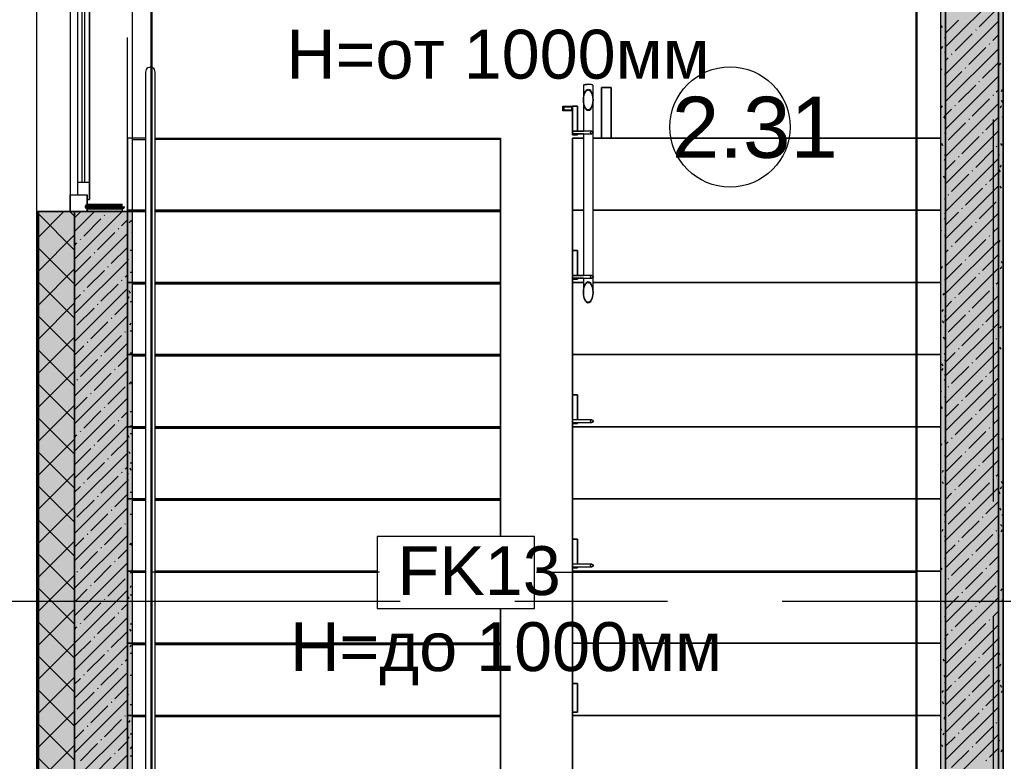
# Model space of a CAD drawing. Header units: millimetres. Extents: x -3817 to 677485, y -22715 to 103890.
# Drawn here: x 326955 to 331043, y 4853 to 7937 of the extents above; entities that cross this region are included whole.
import ezdxf

# ---------------------------------------------------------------- set-up
doc = ezdxf.new("R2010")
doc.units = ezdxf.units.MM
doc.layers.add('PDF _Геометрия', color=7, linetype='Continuous', true_color=0x1d1d1d)
doc.layers.add('PDF _Сплошная заливка', color=7, linetype='Continuous', true_color=0xffffff)
doc.layers.add('PDF _Текст', color=7, linetype='Continuous')
doc.styles.add('PDF GOST-Common', font='arial.ttf')

msp = doc.modelspace()

# ---------------------------------------------------------------- hatches: boundary and pattern name
at = {"layer": 'PDF _Сплошная заливка', "transparency": 33554559}
h = msp.add_hatch(color=256, dxfattribs=at)
h.paths.add_polyline_path([(327182.9, 1819), (327182.9, 7139), (327032.9, 7139), (327032.9, 1819)], flags=0)
h.paths.add_polyline_path([(327032.9, 9239), (327182.9, 9239), (327182.9, 10439), (327032.9, 10439), (327032.9, 9751.2)], flags=0)
h.paths.add_polyline_path([(327182.9, 12539), (327182.9, 13439), (327032.9, 13439), (327032.9, 12539)], flags=0)
h.paths.add_polyline_path([(327032.9, 15039), (327182.9, 15039), (327182.9, 17269), (327032.9, 17269), (327032.9, 16342.1)], flags=0)
h = msp.add_hatch(color=256, dxfattribs=at)
h.paths.add_polyline_path([(327182.9, 1819), (327402.9, 1819), (327402.9, 7139), (327182.9, 7139), (327182.9, 3160.3)], flags=0)
h.paths.add_polyline_path([(327402.9, 9239), (327402.9, 9819), (327182.9, 9819), (327182.9, 9239)], flags=0)
for points in [[(330829.2, 1819), (331022.9, 1819), (331022.9, 9619), (330802.9, 9619), (330802.9, 1819), (330822.9, 1819)], [(330782.9, 2236.8), (330802.9, 2236.8), (330802.9, 9579), (330782.9, 9578), (330782.9, 3160.3)]]:
    msp.add_hatch(color=256, dxfattribs=at).paths.add_polyline_path(points)
h = msp.add_hatch(color=256, dxfattribs=at)
h.paths.add_polyline_path([(327402.9, 2039), (327412.9, 2039), (327412.9, 7139), (327402.9, 7139), (327402.9, 2059)], flags=0)
h.paths.add_polyline_path([(327412.9, 9239), (327422.9, 9239), (327422.9, 9578), (327402.9, 9579), (327402.9, 9239)], flags=0)

# ---------------------------------------------------------------- linework, layer by layer
at = {"layer": 'PDF _Геометрия', "color": 9, "lineweight": 9, "true_color": 0xc0c0c0}
for points in [[(327234.9, 9239), (327182.9, 9239), (327024.9, 9239), (327024.9, 7139), (327182.9, 7139), (327024.9, 7139), (327024.9, 1819), (327024.9, 1666), (327024.9, 1661), (331022.9, 1661), (331022.9, 1819), (330802.9, 1819), (327402.9, 1819), (327182.9, 1819), (331022.9, 1819), (331022.9, 9619), (331022.9, 9599), (331022.9, 2059), (331042.9, 2059)], [(327422.9, 9578), (327422.9, 9239), (327422.9, 7139), (327422.9, 2039), (327412.9, 2039), (327402.9, 2039)], [(330782.9, 2060), (330782.9, 2236.8), (330782.9, 9578)], [(327382.9, 7139), (327402.9, 7139), (327182.9, 7139), (327234.9, 7139)]]:
    msp.add_lwpolyline(points, dxfattribs=at)
at = {"layer": 'PDF _Геометрия', "color": 7, "lineweight": 9}
for points in [[(330802.9, 9387), (330802.9, 9579), (330802.9, 9599), (330782.9, 9599), (330781.9, 9599), (330650.3, 9599), (330781.9, 9599), (330782.9, 9599), (330802.9, 9599), (330802.9, 9579), (330802.9, 9387), (330802.9, 2236.8)], [(329412.9, 7655), (329372.9, 7655), (329372.9, 7444), (329372.9, 7635), (329372.9, 7655), (329412.9, 7655), (329412.9, 7635), (329412.9, 7444)], [(329272.9, 7463.3), (329272.9, 7457.4), (329252.9, 7457.4), (329252.9, 7557.4), (329212.9, 7557.4), (329212.9, 7577.4), (329252.9, 7577.4), (329272.9, 7577.4), (329252.9, 7577.4), (329252.9, 7457.4), (329272.9, 7457.4)], [(329249.9, 7574.4), (329249.9, 7560.4), (329215.9, 7560.4), (329215.9, 7574.4)], [(329272.9, 7577.4), (329272.9, 7471.4)], [(327182.9, 7139), (327182.9, 1819)], [(329272.9, 6863.3), (329272.9, 6857.4), (329252.9, 6857.4), (329252.9, 6977.4), (329272.9, 6977.4), (329252.9, 6977.4), (329252.9, 6857.4), (329272.9, 6857.4)], [(329272.9, 6977.4), (329272.9, 6871.4)], [(329272.9, 6263.3), (329272.9, 6257.4), (329252.9, 6257.4), (329252.9, 6377.4), (329272.9, 6377.4), (329252.9, 6377.4), (329252.9, 6257.4), (329272.9, 6257.4)], [(329272.9, 6377.4), (329272.9, 6271.4)], [(329094.3, 5788), (328441.2, 5788), (328441.2, 5488), (329094.3, 5488)], [(329272.9, 5663.3), (329272.9, 5657.4), (329252.9, 5657.4), (329252.9, 5777.4), (329272.9, 5777.4), (329252.9, 5777.4), (329252.9, 5657.4), (329272.9, 5657.4)], [(329272.9, 5777.4), (329272.9, 5671.4)], [(329272.9, 5177.4), (329272.9, 5057.4), (329252.9, 5057.4), (329252.9, 5177.4), (329272.9, 5177.4), (329252.9, 5177.4), (329252.9, 5057.4), (329272.9, 5057.4)]]:
    msp.add_lwpolyline(points, close=True, dxfattribs=at)
at = {"layer": 'PDF _Геометрия', "color": 231, "lineweight": 30, "true_color": 0xff80c0}
for points in [[(330681.9, 2509), (330681.9, 9578)], [(327502.9, 9559), (327502.9, 2139)], [(330682.9, 2479), (330682.9, 9479)]]:
    msp.add_lwpolyline(points, dxfattribs=at)
at = {"layer": 'PDF _Геометрия', "color": 7, "lineweight": 9}
for points in [[(331042.9, 9598), (331042.9, 2059)], [(327517.9, 3259), (327517.9, 7719), (327517.2, 7724.2), (327515.2, 7729), (327512, 7733.1), (327507.9, 7736.3), (327503.1, 7738.3), (327497.9, 7739), (327492.7, 7738.3), (327487.9, 7736.3), (327483.8, 7733.1), (327480.6, 7729), (327478.6, 7724.2), (327477.9, 7719), (327477.9, 3259)], [(329299.9, 7665.1), (329302.3, 7666), (329305.4, 7666.8), (329309.2, 7667.3), (329313.4, 7667.7), (329317.9, 7667.8), (329313.4, 7667.7), (329309.2, 7667.3), (329305.4, 7666.8), (329302.3, 7666), (329299.9, 7665.1), (329298.4, 7664.1), (329297.9, 7663.1), (329297.9, 7603.1), (329297.9, 7471.7)], [(329337.9, 6803.1), (329337.9, 7603.1), (329337.9, 7663.1), (329337.4, 7664.1), (329335.9, 7665.1), (329333.5, 7666), (329330.4, 7666.8), (329326.6, 7667.3), (329322.3, 7667.7), (329317.9, 7667.8)], [(329335.9, 7665.1), (329333.5, 7666), (329330.4, 7666.8), (329326.6, 7667.3), (329322.3, 7667.7), (329319.5, 7667.8)], [(329332.9, 7472.4), (329332.6, 7472.4), (329324.3, 7472.4), (329307.9, 7472.4), (329252.9, 7472.4), (329298.6, 7472.4)], [(329252.9, 7462.5), (329252.9, 7462.4), (329252.9, 7462.5), (329252.9, 7463), (329252.9, 7463.8), (329252.9, 7464.9), (329252.9, 7466.1), (329252.9, 7467.4), (329252.9, 7468.7), (329252.9, 7469.9), (329252.9, 7470.9), (329252.9, 7471.7), (329252.9, 7472.2), (329252.9, 7472.4), (329252.9, 7472.2)], [(329252.9, 7472.2), (329252.9, 7472.4), (329252.9, 7472.2)], [(329298.6, 7462.4), (329252.9, 7462.4), (329307.9, 7462.4), (329311.4, 7462.4), (329326.8, 7462.4), (329332.9, 7462.4), (329335.6, 7463.2), (329337.9, 7467.4), (329337.1, 7470.1)], [(329252.9, 7462.5), (329252.9, 7462.4), (329252.9, 7462.5)], [(329297.9, 7463), (329297.9, 6871.7)], [(327029.9, 7139), (327029.9, 1819), (327029.9, 1669), (327029.9, 1666), (331022.9, 1666)], [(327032.9, 7139), (327032.9, 1819), (327032.9, 1669), (331022.9, 1669)], [(330782.9, 2039), (330802.9, 2039), (330782.9, 2039), (327422.9, 2039), (327412.9, 2039), (327402.9, 2039), (327402.9, 2236.8), (327402.9, 7139), (327402.9, 2236.8), (327402.9, 2059), (327402.9, 2039)], [(329332.9, 6872.4), (329332.6, 6872.4), (329324.3, 6872.4), (329307.9, 6872.4), (329252.9, 6872.4), (329298.2, 6872.4)], [(329252.9, 6862.5), (329252.9, 6862.4), (329252.9, 6862.5), (329252.9, 6863), (329252.9, 6863.8), (329252.9, 6864.9), (329252.9, 6866.1), (329252.9, 6867.4), (329252.9, 6868.7), (329252.9, 6869.9), (329252.9, 6870.9), (329252.9, 6871.7), (329252.9, 6872.2), (329252.9, 6872.4), (329252.9, 6872.2)], [(329252.9, 6872.2), (329252.9, 6872.4), (329252.9, 6872.2)], [(329298.2, 6862.4), (329252.9, 6862.4), (329307.9, 6862.4), (329311.4, 6862.4), (329326.8, 6862.4), (329332.9, 6862.4), (329335.6, 6863.2), (329337.9, 6867.4), (329337.1, 6870.1)], [(329252.9, 6862.5), (329252.9, 6862.4), (329252.9, 6862.5)], [(329297.9, 6863), (329297.9, 6803.1)], [(329332.9, 6272.4), (329332.6, 6272.4), (329324.3, 6272.4), (329307.9, 6272.4), (329252.9, 6272.4)], [(329252.9, 6262.5), (329252.9, 6262.4), (329252.9, 6262.5), (329252.9, 6263), (329252.9, 6263.8), (329252.9, 6264.9), (329252.9, 6266.1), (329252.9, 6267.4), (329252.9, 6268.7), (329252.9, 6269.9), (329252.9, 6270.9), (329252.9, 6271.7), (329252.9, 6272.2), (329252.9, 6272.4), (329252.9, 6272.2)], [(329252.9, 6262.4), (329307.9, 6262.4), (329311.4, 6262.4), (329326.8, 6262.4), (329332.9, 6262.4), (329335.6, 6263.2), (329337.9, 6267.4), (329337.1, 6270.1)], [(329332.9, 5672.4), (329332.6, 5672.4), (329324.3, 5672.4), (329307.9, 5672.4), (329252.9, 5672.4)], [(329252.9, 5662.5), (329252.9, 5662.4), (329252.9, 5662.5), (329252.9, 5663), (329252.9, 5663.8), (329252.9, 5664.9), (329252.9, 5666.1), (329252.9, 5667.4), (329252.9, 5668.7), (329252.9, 5669.9), (329252.9, 5670.9), (329252.9, 5671.7), (329252.9, 5672.2), (329252.9, 5672.4), (329252.9, 5672.2)], [(329252.9, 5662.4), (329307.9, 5662.4), (329311.4, 5662.4), (329326.8, 5662.4), (329332.9, 5662.4), (329335.6, 5663.2), (329337.9, 5667.4), (329337.1, 5670.1)], [(328449.8, 5639), (327502.9, 5639)], [(329102.9, 5639), (330681.9, 5639)]]:
    msp.add_lwpolyline(points, dxfattribs=at)
at = {"layer": 'PDF _Геометрия', "color": 231, "lineweight": 9, "true_color": 0xff80c0}
msp.add_lwpolyline([(331042.9, 2059), (331042.9, 9598), (331043.9, 9598)], dxfattribs=at)
at = {"layer": 'PDF _Геометрия', "color": 253, "lineweight": 9, "true_color": 0xaaaaaa}
for points in [[(327164.9, 9239), (327164.9, 7139)], [(327214.9, 7259), (327214.9, 8289)], [(327224.9, 8289), (327224.9, 7259)], [(327402.9, 6274.6), (327402.9, 7862.1)], [(331002.9, 5933.7), (331002.9, 7521.2)], [(327477.9, 7444), (327402.9, 7444), (327402.9, 3544), (327412.9, 3544), (327402.9, 3544), (327402.9, 2044), (327412.9, 2044)], [(327517.9, 7444), (328952.9, 7444), (328952.9, 5788), (328952.9, 5939), (327517.9, 5939), (328952.9, 5939), (328952.9, 6239), (328952.9, 6539), (328952.9, 6839), (328952.9, 7139), (328952.9, 7439), (327517.9, 7439)], [(329252.9, 4744), (329252.9, 5044), (329252.9, 5344), (329252.9, 5644), (329252.9, 5944), (329252.9, 6244), (329252.9, 6544), (329252.9, 6844), (329252.9, 7144), (329298.3, 7144), (329252.9, 7144), (329252.9, 7444), (329298.6, 7444), (329252.9, 7444)], [(327423.8, 7439), (327477.9, 7439)], [(329252.9, 7439), (329252.9, 7139), (329252.9, 6839), (329252.9, 6539), (329252.9, 6239), (329252.9, 5939), (329252.9, 5639), (329252.9, 5339), (329252.9, 5039), (329252.9, 4739)], [(327234.9, 7139), (327234.9, 7209)], [(327402.9, 5163.4), (327402.9, 5798.4)], [(324847.9, 5519), (327347.9, 5519), (328536.6, 5519)], [(328952.9, 4739), (328952.9, 5039), (328952.9, 5339), (328952.9, 5488), (328952.9, 3544)], [(329012.9, 5519), (329647.9, 5519)], [(330124.1, 5519), (331711.6, 5519)], [(331002.9, 4822.4), (331002.9, 5457.4)]]:
    msp.add_lwpolyline(points, dxfattribs=at)
at = {"layer": 'PDF _Геометрия', "color": 253, "lineweight": 13, "true_color": 0xaaaaaa}
for points in [[(327244.9, 7189), (327244.9, 8359), (327234.9, 8359), (327234.9, 8339), (327194.9, 8339), (327194.9, 7209), (327234.9, 7209), (327234.9, 7189)], [(327164.9, 7209), (327234.9, 7209), (327234.9, 7139), (327164.9, 7139)]]:
    msp.add_lwpolyline(points, close=True, dxfattribs=at)
for points in [[(327244.9, 8359), (327244.9, 7189)], [(327244.9, 7259), (327194.9, 7259)]]:
    msp.add_lwpolyline(points, dxfattribs=at)
at = {"layer": 'PDF _Геометрия', "lineweight": 9}
for points in [[(330802.9, 7824), (331022.9, 8044)], [(330942.5, 7906.6), (331013.7, 7977.9)], [(330802.9, 7881.1), (330856.9, 7935.1)], [(330802.9, 7710), (331022.9, 7930)], [(330928.2, 7892.3), (330930.6, 7894.7)], [(330842.7, 7806.8), (330914, 7878.1)], [(330999.5, 7849.6), (331022.9, 7873)], [(330802.9, 7595.9), (331022.9, 7815.9)], [(330899.7, 7749.8), (330971, 7821.1)], [(330985.2, 7835.3), (330987.6, 7837.7)], [(330802.9, 7767), (330814.2, 7778.3)], [(330828.4, 7792.5), (330830.8, 7794.9)], [(330885.4, 7735.5), (330887.8, 7737.9)], [(330956.7, 7692.7), (331022.9, 7758.9)], [(330802.9, 7653), (330871.2, 7721.3)], [(330802.9, 7481.9), (331022.9, 7701.9)], [(330856.9, 7593), (330928.2, 7664.2)], [(330942.5, 7678.5), (330944.8, 7680.9)], [(330914, 7535.9), (330985.2, 7607.2)], [(330999.5, 7621.5), (331001.9, 7623.8)], [(331013.7, 7635.7), (331022.9, 7644.9)], [(330802.9, 7367.8), (331022.9, 7587.8)], [(330802.9, 7538.9), (330828.4, 7564.4)], [(330842.7, 7578.7), (330845, 7581.1)], [(330899.7, 7521.7), (330902.1, 7524)], [(330971, 7478.9), (331022.9, 7530.8)], [(330814.2, 7436.1), (330885.4, 7507.4)], [(330802.9, 7253.8), (331022.9, 7473.8)], [(330871.2, 7379.1), (330942.5, 7450.4)], [(330956.7, 7464.6), (330959.1, 7467)], [(331013.7, 7407.6), (331016.1, 7410)], [(330802.9, 7139.7), (331022.9, 7359.7)], [(330856.9, 7364.9), (330859.3, 7367.2)], [(330928.2, 7322.1), (330999.5, 7393.4)], [(330802.9, 7310.8), (330842.7, 7350.6)], [(330828.4, 7222.3), (330899.7, 7293.6)], [(330914, 7307.8), (330916.3, 7310.2)], [(330985.2, 7265.1), (331022.9, 7302.7)], [(330802.9, 7025.7), (331022.9, 7245.7)], [(330885.4, 7165.3), (330956.7, 7236.6)], [(330971, 7250.8), (330973.4, 7253.2)], [(330814.2, 7208), (330816.5, 7210.4)], [(330942.5, 7108.2), (331013.7, 7179.5)], [(327032.9, 7033), (327138.9, 7139)], [(327182.9, 6978.8), (327032.9, 7128.8)], [(327182.9, 7120.2), (327164.1, 7139)], [(327182.9, 7055.3), (327266.6, 7139)], [(327182.9, 6941.2), (327380.7, 7139)], [(327182.9, 7112.3), (327209.6, 7139)], [(327307.1, 7122.5), (327309.5, 7124.9)], [(327321.4, 7136.8), (327323.7, 7139)], [(330802.9, 7082.7), (330856.9, 7136.8)], [(330802.9, 6911.6), (331022.9, 7131.6)], [(330871.2, 7151), (330873.6, 7153.4)], [(327221.6, 7037), (327292.9, 7108.2)], [(327378.4, 7079.7), (327402.9, 7104.2)], [(330842.7, 7008.5), (330914, 7079.7)], [(330928.2, 7094), (330930.6, 7096.4)], [(330999.5, 7051.2), (331022.9, 7074.6)], [(327032.9, 6891.6), (327182.9, 7041.6)], [(327182.9, 6827.2), (327402.9, 7047.2)], [(327278.6, 6979.9), (327349.9, 7051.2)], [(327364.2, 7065.5), (327366.5, 7067.8)], [(330985.2, 7037), (330987.6, 7039.3)], [(327182.9, 6998.2), (327193.1, 7008.5)], [(327207.4, 7022.7), (327209.7, 7025.1)], [(330802.9, 6797.6), (331022.9, 7017.6)], [(330828.4, 6994.2), (330830.8, 6996.6)], [(330899.7, 6951.4), (330971, 7022.7)], [(327182.9, 6837.3), (327032.9, 6987.3)], [(327182.9, 6884.2), (327250.1, 6951.4)], [(327264.4, 6965.7), (327266.8, 6968.1)], [(327335.7, 6922.9), (327402.9, 6990.1)], [(330802.9, 6968.7), (330814.2, 6979.9)], [(330956.7, 6894.4), (331022.9, 6960.6)], [(327182.9, 6713.1), (327402.9, 6933.1)], [(327321.4, 6908.7), (327323.8, 6911)], [(330802.9, 6854.6), (330871.2, 6922.9)], [(330885.4, 6937.2), (330887.8, 6939.5)], [(327032.9, 6750.2), (327182.9, 6900.2)], [(327235.9, 6823.1), (327307.1, 6894.4)], [(327392.7, 6865.9), (327402.9, 6876.1)], [(330802.9, 6683.5), (331022.9, 6903.5)], [(330942.5, 6880.1), (330944.8, 6882.5)], [(327182.9, 6695.9), (327032.9, 6845.9)], [(327292.9, 6766.1), (327364.2, 6837.4)], [(327378.4, 6851.6), (327380.8, 6854)], [(330856.9, 6794.6), (330928.2, 6865.9)], [(331013.7, 6837.4), (331022.9, 6846.5)], [(327182.9, 6599.1), (327402.9, 6819.1)], [(327182.9, 6770.1), (327207.4, 6794.6)], [(327221.6, 6808.9), (327224, 6811.2)], [(330802.9, 6569.5), (331022.9, 6789.5)], [(330914, 6737.6), (330985.2, 6808.9)], [(330999.5, 6823.1), (331001.9, 6825.5)], [(327032.9, 6608.8), (327182.9, 6758.8)], [(327278.6, 6751.8), (327281, 6754.2)], [(327349.9, 6709.1), (327402.9, 6762)], [(330802.9, 6740.6), (330828.4, 6766.1)], [(330842.7, 6780.4), (330845, 6782.7)], [(327182.9, 6485), (327402.9, 6705)], [(327193.1, 6666.3), (327264.4, 6737.6)], [(330814.2, 6637.8), (330885.4, 6709.1)], [(330899.7, 6723.3), (330902.1, 6725.7)], [(330971, 6680.6), (331022.9, 6732.5)], [(327182.9, 6554.5), (327032.9, 6704.5)], [(327250.1, 6609.3), (327321.4, 6680.6)], [(327335.7, 6694.8), (327338, 6697.2)], [(330802.9, 6455.4), (331022.9, 6675.4)], [(330956.7, 6666.3), (330959.1, 6668.7)], [(327307.1, 6552.3), (327378.4, 6623.5)], [(327392.7, 6637.8), (327395.1, 6640.2)], [(330871.2, 6580.8), (330942.5, 6652)], [(327032.9, 6467.3), (327182.9, 6617.3)], [(327182.9, 6371), (327402.9, 6591)], [(327235.9, 6595), (327238.2, 6597.4)], [(330928.2, 6523.7), (330999.5, 6595)], [(331013.7, 6609.3), (331016.1, 6611.7)], [(327182.9, 6413.1), (327032.9, 6563.1)], [(327182.9, 6542), (327221.6, 6580.8)], [(330802.9, 6341.4), (331022.9, 6561.4)], [(330802.9, 6512.5), (330842.7, 6552.3)], [(330856.9, 6566.5), (330859.3, 6568.9)], [(327207.4, 6452.5), (327278.6, 6523.7)], [(327292.9, 6538), (327295.3, 6540.4)], [(327364.2, 6495.2), (327402.9, 6533.9)], [(330914, 6509.5), (330916.3, 6511.9)], [(330985.2, 6466.7), (331022.9, 6504.4)], [(327032.9, 6325.9), (327182.9, 6475.9)], [(327182.9, 6256.9), (327402.9, 6476.9)], [(327264.4, 6395.4), (327335.7, 6466.7)], [(327349.9, 6481), (327352.3, 6483.3)], [(330828.4, 6423.9), (330899.7, 6495.2)], [(327182.9, 6271.6), (327032.9, 6421.6)], [(327193.1, 6438.2), (327195.5, 6440.6)], [(330802.9, 6227.3), (331022.9, 6447.3)], [(330885.4, 6366.9), (330956.7, 6438.2)], [(330971, 6452.5), (330973.4, 6454.8)], [(327250.1, 6381.2), (327252.5, 6383.6)], [(327321.4, 6338.4), (327392.7, 6409.7)], [(330814.2, 6409.7), (330816.5, 6412.1)], [(330942.5, 6309.9), (331013.7, 6381.2)], [(327182.9, 6313.9), (327235.9, 6366.9)], [(327182.9, 6142.9), (327402.9, 6362.9)], [(330802.9, 6284.4), (330856.9, 6338.4)], [(330871.2, 6352.7), (330873.6, 6355)], [(327032.9, 6184.5), (327182.9, 6334.5)], [(327221.6, 6238.6), (327292.9, 6309.9)], [(327307.1, 6324.2), (327309.5, 6326.5)], [(327378.4, 6281.4), (327402.9, 6305.9)], [(330802.9, 6113.3), (331022.9, 6333.3)], [(330928.2, 6295.6), (330930.6, 6298)], [(327182.9, 6130.2), (327032.9, 6280.2)], [(327364.2, 6267.1), (327366.5, 6269.5)], [(330842.7, 6210.1), (330914, 6281.4)], [(330999.5, 6252.9), (331022.9, 6276.3)], [(327182.9, 6028.8), (327402.9, 6248.8)], [(327207.4, 6224.4), (327209.7, 6226.7)], [(327278.6, 6181.6), (327349.9, 6252.9)], [(330802.9, 5999.3), (331022.9, 6219.3)], [(330899.7, 6153.1), (330971, 6224.4)], [(330985.2, 6238.6), (330987.6, 6241)], [(327032.9, 6043.1), (327182.9, 6193.1)], [(327182.9, 6199.9), (327193.1, 6210.1)], [(327335.7, 6124.6), (327402.9, 6191.8)], [(330802.9, 6170.3), (330814.2, 6181.6)], [(330828.4, 6195.9), (330830.8, 6198.2)], [(327182.9, 5988.8), (327032.9, 6138.8)], [(327182.9, 6085.9), (327250.1, 6153.1)], [(327182.9, 5914.8), (327402.9, 6134.8)], [(327264.4, 6167.3), (327266.8, 6169.7)], [(330885.4, 6138.8), (330887.8, 6141.2)], [(330956.7, 6096.1), (331022.9, 6162.2)], [(327235.9, 6024.8), (327307.1, 6096.1)], [(327321.4, 6110.3), (327323.8, 6112.7)], [(330802.9, 6056.3), (330871.2, 6124.6)], [(330802.9, 5885.2), (331022.9, 6105.2)], [(327032.9, 5901.6), (327182.9, 6051.6)], [(327378.4, 6053.3), (327380.8, 6055.7)], [(327392.7, 6067.5), (327402.9, 6077.8)], [(330856.9, 5996.3), (330928.2, 6067.5)], [(330942.5, 6081.8), (330944.8, 6084.2)], [(327182.9, 5800.7), (327402.9, 6020.7)], [(327221.6, 6010.5), (327224, 6012.9)], [(327292.9, 5967.8), (327364.2, 6039)], [(330914, 5939.2), (330985.2, 6010.5)], [(330999.5, 6024.8), (331001.9, 6027.1)], [(331013.7, 6039), (331022.9, 6048.2)], [(327182.9, 5847.4), (327032.9, 5997.4)], [(327182.9, 5971.8), (327207.4, 5996.3)], [(330802.9, 5771.2), (331022.9, 5991.2)], [(330842.7, 5982), (330845, 5984.4)], [(327193.1, 5868), (327264.4, 5939.2)], [(327278.6, 5953.5), (327281, 5955.9)], [(327349.9, 5910.7), (327402.9, 5963.7)], [(330802.9, 5942.2), (330828.4, 5967.8)], [(330971, 5882.2), (331022.9, 5934.1)], [(327032.9, 5760.2), (327182.9, 5910.2)], [(327182.9, 5686.7), (327402.9, 5906.7)], [(327335.7, 5896.5), (327338, 5898.8)], [(330814.2, 5839.4), (330885.4, 5910.7)], [(330899.7, 5925), (330902.1, 5927.4)], [(327182.9, 5706), (327032.9, 5856)], [(327250.1, 5810.9), (327321.4, 5882.2)], [(330802.9, 5657.1), (331022.9, 5877.1)], [(330871.2, 5782.4), (330942.5, 5853.7)], [(330956.7, 5868), (330959.1, 5870.3)], [(327307.1, 5753.9), (327378.4, 5825.2)], [(327392.7, 5839.4), (327395.1, 5841.8)], [(331013.7, 5810.9), (331016.1, 5813.3)], [(327032.9, 5618.8), (327182.9, 5768.8)], [(327182.9, 5572.6), (327402.9, 5792.6)], [(327182.9, 5743.7), (327221.6, 5782.4)], [(327235.9, 5796.7), (327238.2, 5799)], [(330856.9, 5768.2), (330859.3, 5770.5)], [(330928.2, 5725.4), (330999.5, 5796.7)], [(327207.4, 5654.1), (327278.6, 5725.4)], [(327292.9, 5739.7), (327295.3, 5742)], [(327364.2, 5696.9), (327402.9, 5735.6)], [(330802.9, 5543.1), (331022.9, 5763.1)], [(330802.9, 5714.1), (330842.7, 5753.9)], [(327182.9, 5564.5), (327032.9, 5714.5)], [(327349.9, 5682.6), (327352.3, 5685)], [(330828.4, 5625.6), (330899.7, 5696.9)], [(330914, 5711.1), (330916.3, 5713.5)], [(330985.2, 5668.4), (331022.9, 5706)], [(327182.9, 5458.6), (327402.9, 5678.6)], [(327193.1, 5639.9), (327195.5, 5642.2)], [(327264.4, 5597.1), (327335.7, 5668.4)], [(330802.9, 5429), (331022.9, 5649)], [(330971, 5654.1), (330973.4, 5656.5)], [(327032.9, 5477.4), (327182.9, 5627.4)], [(327321.4, 5540.1), (327392.7, 5611.3)], [(330814.2, 5611.3), (330816.5, 5613.7)], [(330885.4, 5568.6), (330956.7, 5639.9)], [(327182.9, 5423.1), (327032.9, 5573.1)], [(327182.9, 5515.6), (327235.9, 5568.6)], [(327182.9, 5344.5), (327402.9, 5564.5)], [(327250.1, 5582.8), (327252.5, 5585.2)], [(330942.5, 5511.6), (331013.7, 5582.8)], [(327307.1, 5525.8), (327309.5, 5528.2)], [(330802.9, 5486), (330856.9, 5540.1)], [(330802.9, 5315), (331022.9, 5535)], [(330871.2, 5554.3), (330873.6, 5556.7)], [(327032.9, 5336), (327182.9, 5486)], [(327221.6, 5440.3), (327292.9, 5511.6)], [(327378.4, 5483), (327402.9, 5507.5)], [(330842.7, 5411.8), (330914, 5483)], [(330928.2, 5497.3), (330930.6, 5499.7)], [(327182.9, 5230.5), (327402.9, 5450.5)], [(327278.6, 5383.3), (327349.9, 5454.5)], [(327364.2, 5468.8), (327366.5, 5471.2)], [(330985.2, 5440.3), (330987.6, 5442.6)], [(330999.5, 5454.5), (331022.9, 5477.9)], [(327182.9, 5281.7), (327032.9, 5431.7)], [(327182.9, 5401.6), (327193.1, 5411.8)], [(327207.4, 5426), (327209.7, 5428.4)], [(330802.9, 5200.9), (331022.9, 5420.9)], [(330828.4, 5397.5), (330830.8, 5399.9)], [(330899.7, 5354.7), (330971, 5426)], [(327264.4, 5369), (327266.8, 5371.4)], [(327335.7, 5326.2), (327402.9, 5393.5)], [(330802.9, 5372), (330814.2, 5383.3)], [(330956.7, 5297.7), (331022.9, 5363.9)], [(327032.9, 5194.5), (327182.9, 5344.5)], [(327182.9, 5287.5), (327250.1, 5354.7)], [(327182.9, 5116.4), (327402.9, 5336.4)], [(330802.9, 5257.9), (330871.2, 5326.2)], [(330885.4, 5340.5), (330887.8, 5342.9)], [(327182.9, 5140.3), (327032.9, 5290.3)], [(327235.9, 5226.4), (327307.1, 5297.7)], [(327321.4, 5312), (327323.8, 5314.3)], [(327392.7, 5269.2), (327402.9, 5279.4)], [(330802.9, 5086.9), (331022.9, 5306.9)], [(330942.5, 5283.5), (330944.8, 5285.8)], [(327292.9, 5169.4), (327364.2, 5240.7)], [(327378.4, 5254.9), (327380.8, 5257.3)], [(330856.9, 5197.9), (330928.2, 5269.2)], [(331013.7, 5240.7), (331022.9, 5249.8)], [(327032.9, 5053.1), (327182.9, 5203.1)], [(327182.9, 5002.4), (327402.9, 5222.4)], [(327182.9, 5173.5), (327207.4, 5197.9)], [(327221.6, 5212.2), (327224, 5214.5)], [(330802.9, 4972.8), (331022.9, 5192.8)], [(330914, 5140.9), (330985.2, 5212.2)], [(330999.5, 5226.4), (331001.9, 5228.8)], [(327278.6, 5155.2), (327281, 5157.5)], [(327349.9, 5112.4), (327402.9, 5165.4)], [(330802.9, 5143.9), (330828.4, 5169.4)], [(330842.7, 5183.7), (330845, 5186)], [(327182.9, 4998.9), (327032.9, 5148.9)], [(327193.1, 5069.6), (327264.4, 5140.9)], [(330814.2, 5041.1), (330885.4, 5112.4)], [(330899.7, 5126.6), (330902.1, 5129)], [(330971, 5083.9), (331022.9, 5135.8)], [(327182.9, 4888.3), (327402.9, 5108.3)], [(327250.1, 5012.6), (327321.4, 5083.9)], [(327335.7, 5098.1), (327338, 5100.5)], [(330802.9, 4858.8), (331022.9, 5078.8)], [(330956.7, 5069.6), (330959.1, 5072)], [(327032.9, 4911.7), (327182.9, 5061.7)], [(327392.7, 5041.1), (327395.1, 5043.5)], [(330871.2, 4984.1), (330942.5, 5055.4)], [(327182.9, 4857.4), (327032.9, 5007.4)], [(327182.9, 4774.3), (327402.9, 4994.3)], [(327235.9, 4998.3), (327238.2, 5000.7)], [(327307.1, 4955.6), (327378.4, 5026.8)], [(330928.2, 4927.1), (330999.5, 4998.3)], [(331013.7, 5012.6), (331016.1, 5015)], [(327182.9, 4945.4), (327221.6, 4984.1)], [(330802.9, 4744.7), (331022.9, 4964.7)], [(330802.9, 4915.8), (330842.7, 4955.6)], [(330856.9, 4969.8), (330859.3, 4972.2)], [(327032.9, 4770.3), (327182.9, 4920.3)], [(327207.4, 4855.8), (327278.6, 4927.1)], [(327292.9, 4941.3), (327295.3, 4943.7)], [(327364.2, 4898.5), (327402.9, 4937.3)], [(330914, 4912.8), (330916.3, 4915.2)], [(330985.2, 4870), (331022.9, 4907.7)], [(327182.9, 4716), (327032.9, 4866)], [(327182.9, 4660.2), (327402.9, 4880.2)], [(327264.4, 4798.7), (327335.7, 4870)], [(327349.9, 4884.3), (327352.3, 4886.7)], [(330828.4, 4827.3), (330899.7, 4898.5)], [(330971, 4855.8), (330973.4, 4858.1)]]:
    msp.add_lwpolyline(points, dxfattribs=at)
at = {"layer": 'PDF _Геометрия', "color": 253, "lineweight": 9, "true_color": 0x9b9b9b}
for points in [[(330790.2, 7904.1), (330785.2, 7912.8)], [(331041.9, 7923.6), (331042.9, 7923.6)], [(330798.1, 7862.6), (330802.9, 7862.6)], [(331041.9, 7862.6), (331042.9, 7862.6)], [(330789.9, 7824.7), (330784.9, 7816)], [(330783.1, 7794.4), (330782.9, 7794.8)], [(330798.1, 7801.6), (330802.9, 7801.6)], [(331041.9, 7771.2), (331042.9, 7771.2)], [(330787.2, 7726.4), (330782.9, 7733.9)], [(331031.6, 7755.6), (331026.5, 7746.9)], [(330798.1, 7710.2), (330802.9, 7710.2)], [(331038.7, 7645.9), (331033.6, 7637.2)], [(330802.9, 7638.3), (330801.5, 7640.7)], [(330788.8, 7579), (330783.8, 7570.3)], [(331034.6, 7577.9), (331029.5, 7569.2)], [(331041.1, 7591.4), (331036.1, 7600.1)], [(331041.9, 7588.3), (331042.9, 7588.3)], [(330800, 7537.4), (330795, 7528.7)], [(330798.1, 7527.3), (330802.9, 7527.3)], [(331042.9, 7527.4), (331040.2, 7532.1)], [(331042.9, 7531.4), (331040.7, 7527.6)], [(331041.9, 7527.3), (331042.9, 7527.3)], [(330798.1, 7466.4), (330802.9, 7466.4)], [(330792.4, 7412.6), (330787.4, 7421.3)], [(330802.9, 7420.5), (330802, 7419)], [(331038.1, 7413.7), (331033.1, 7422.4)], [(331041.9, 7435.9), (331042.9, 7435.9)], [(330802.9, 7359.5), (330797.9, 7351)], [(330798.1, 7374.9), (330802.9, 7374.9)], [(331027, 7372.1), (331022.9, 7379.1)], [(331033.5, 7332.2), (331028.4, 7323.5)], [(330800.6, 7276.5), (330795.5, 7285.3)], [(331031, 7304), (331026, 7312.7)], [(331042.9, 7287.5), (331039.6, 7281.8)], [(331035.1, 7236), (331030.1, 7244.7)], [(331041.9, 7253), (331042.9, 7253)], [(331024, 7194.4), (331022.9, 7196.2)], [(327308.4, 7159), (327303.8, 7151)], [(330798.1, 7192), (330802.9, 7192)], [(331041.9, 7192), (331042.9, 7192)], [(330801.9, 7113.9), (330796.9, 7105.2)], [(330798.1, 7131.1), (330802.9, 7131.1)], [(327414.4, 7098.8), (327412.9, 7096.2), (327409.4, 7090.1)], [(327414.8, 7100.6), (327422.9, 7100.6)], [(331041.9, 7100.6), (331042.9, 7100.6)], [(327422.9, 7052.5), (327420.5, 7048.4)], [(330786.4, 7057.2), (330782.9, 7063.3)], [(330798.1, 7039.6), (330802.9, 7039.6)], [(331028.3, 7018.4), (331023.3, 7009.7)], [(327414.8, 6978.7), (327422.9, 6978.7)], [(331024.2, 6950.4), (331022.9, 6948.1)], [(327407.1, 6936.3), (327402.9, 6943.5)], [(330789.6, 6909.8), (330784.6, 6901.1)], [(331040.3, 6922.2), (331035.3, 6930.9)], [(331041.9, 6917.7), (331042.9, 6917.7)], [(327414.8, 6887.2), (327422.9, 6887.2)], [(331035.4, 6908.7), (331030.3, 6900)], [(330798.1, 6856.8), (330802.9, 6856.8)], [(331041.9, 6856.8), (331042.9, 6856.8)], [(327415.2, 6800.2), (327412.9, 6804.3), (327410.2, 6808.9)], [(330796.7, 6800.2), (330791.7, 6791.4)], [(330798.1, 6795.8), (330802.9, 6795.8)], [(327409.2, 6785), (327404.2, 6776.3)], [(327414.8, 6765.3), (327422.9, 6765.3)], [(331041.9, 6765.3), (331042.9, 6765.3)], [(327405.1, 6717), (327402.9, 6713.1)], [(330792.6, 6732.1), (330787.6, 6723.4)], [(330802.9, 6723.9), (330801.8, 6725.8)], [(331026.2, 6702.9), (331022.9, 6708.6)], [(327416.3, 6675.3), (327412.9, 6669.5), (327411.3, 6666.6)], [(330795.7, 6675.4), (330790.6, 6684.1)], [(330798.1, 6704.4), (330802.9, 6704.4)], [(330802.9, 6689), (330798.7, 6681.8)], [(331023.1, 6704.6), (331022.9, 6704.2)], [(327414.8, 6643.4), (327422.9, 6643.4)], [(331034.3, 6663), (331029.2, 6654.3)], [(330799.8, 6607.4), (330794.7, 6616.1)], [(331042.9, 6617), (331040.4, 6612.7)], [(331041.9, 6582.4), (331042.9, 6582.4)], [(327414.8, 6552), (327422.9, 6552)], [(330802.9, 6541), (330798.8, 6548.1)], [(331034.3, 6566.8), (331029.3, 6575.5)], [(330792.7, 6497.7), (330787.6, 6506.4)], [(330798.1, 6521.5), (330802.9, 6521.5)], [(331041.9, 6521.5), (331042.9, 6521.5)], [(327404, 6471.2), (327402.9, 6469.3)], [(330791.5, 6486.4), (330786.5, 6477.7)], [(330798.1, 6460.5), (330802.9, 6460.5)], [(327415.2, 6429.6), (327412.9, 6425.6), (327410.2, 6420.9)], [(327414.8, 6430), (327422.9, 6430)], [(327422.9, 6421.2), (327419.5, 6427.1)], [(330802.7, 6444.8), (330797.7, 6436)], [(331041.9, 6430), (331042.9, 6430)], [(327422.9, 6382), (327421.3, 6379.2)], [(330785.6, 6388), (330782.9, 6392.7)], [(330798.1, 6369.1), (330802.9, 6369.1)], [(327414.8, 6308.1), (327422.9, 6308.1)], [(330789.7, 6320), (330784.7, 6328.7)], [(331025, 6281.2), (331022.9, 6277.5)], [(327414.8, 6216.7), (327422.9, 6216.7)], [(327421.5, 6240.7), (327416.5, 6249.4)], [(331041.9, 6247.2), (331042.9, 6247.2)], [(327410.4, 6199.1), (327405.3, 6207.8)], [(330798.1, 6186.2), (330802.9, 6186.2)], [(331042.9, 6186.2), (331038.6, 6193.7)], [(331041.9, 6186.2), (331042.9, 6186.2)], [(331042.9, 6190.2), (331042.3, 6189.2)], [(327414.4, 6131.1), (327412.9, 6133.7), (327409.4, 6139.8)], [(330786.4, 6172.6), (330782.9, 6166.6)], [(327414.8, 6094.8), (327422.9, 6094.8)], [(330798.1, 6125.2), (330802.9, 6125.2)], [(331041.9, 6094.8), (331042.9, 6094.8)], [(331042.9, 6125.3), (331042.6, 6125.7)], [(327418.5, 6063), (327413.5, 6071.7)], [(330793.4, 6063), (330788.4, 6054.2)], [(327405.9, 6047.8), (327402.9, 6042.5)], [(327407.4, 6021.4), (327402.9, 6029.1)], [(330794.9, 6006.2), (330789.8, 6014.9)], [(330798.1, 6033.8), (330802.9, 6033.8)], [(331023.9, 6035.5), (331022.9, 6033.7)], [(331040.6, 6007.3), (331035.6, 6016)], [(327414.8, 5972.8), (327422.9, 5972.8)], [(331029.4, 5965.7), (331024.4, 5974.4)], [(331035.1, 5993.8), (331030, 5985.1)], [(331033.5, 5897.7), (331028.5, 5906.4)], [(331041.9, 5911.9), (331042.9, 5911.9)], [(327404.4, 5843.7), (327402.9, 5846.3)], [(327414.8, 5881.4), (327422.9, 5881.4)], [(330802.9, 5870.4), (330798, 5878.9)], [(330798.1, 5850.9), (330802.9, 5850.9)], [(331042.1, 5884.2), (331037.1, 5875.4)], [(331041.9, 5850.9), (331042.9, 5850.9)], [(330792.3, 5817.2), (330787.3, 5808.5)], [(331037.6, 5829.6), (331032.6, 5838.3)], [(331038.1, 5816.1), (331033, 5807.4)], [(327404.8, 5802.1), (327402.9, 5798.7)], [(330798.1, 5790), (330802.9, 5790)], [(330802.9, 5774.6), (330798.5, 5766.9)], [(331026.5, 5788), (331022.9, 5794.2)], [(327416, 5760.4), (327412.9, 5755.1), (327411, 5751.7)], [(327414.8, 5759.5), (327422.9, 5759.5)], [(327422.9, 5750.7), (327418.7, 5758)], [(331041.9, 5759.5), (331042.9, 5759.5)], [(330798.1, 5698.5), (330802.9, 5698.5)], [(327422.9, 5650.5), (327418, 5642)], [(330788.9, 5650.8), (330783.9, 5659.5)], [(327414.8, 5637.6), (327422.9, 5637.6)], [(331023.5, 5610.3), (331022.9, 5611.3)], [(327419, 5582.7), (327413.9, 5574)], [(330802.9, 5591.7), (330801.4, 5589.2)], [(331037, 5570.4), (331031.9, 5561.7)], [(331041.9, 5576.6), (331042.9, 5576.6)], [(327409.6, 5529.9), (327404.5, 5538.6)], [(327414.8, 5546.1), (327422.9, 5546.1)], [(331042.8, 5515.9), (331037.8, 5524.6)], [(330798.1, 5515.6), (330802.9, 5515.6)], [(331041.9, 5515.6), (331042.9, 5515.6)], [(330798.1, 5454.7), (330802.9, 5454.7)], [(327417.7, 5393.9), (327412.9, 5402.2), (327412.7, 5402.6)], [(327414.8, 5424.2), (327422.9, 5424.2)], [(330783.1, 5435.4), (330782.9, 5435.1)], [(331041.9, 5424.2), (331042.9, 5424.2)], [(330798.1, 5363.2), (330802.9, 5363.2)], [(331024.7, 5366.3), (331022.9, 5363.1)], [(327417.9, 5337), (327412.9, 5328.3), (327412.9, 5328.3)], [(330802.9, 5347.8), (330800.4, 5343.4)], [(327414.8, 5302.3), (327422.9, 5302.3)], [(330798.2, 5269), (330793.1, 5277.7)], [(331028.6, 5296.5), (331023.6, 5305.2)], [(331031.8, 5256.6), (331026.8, 5247.9)], [(331041.9, 5241.3), (331042.9, 5241.3)], [(327414.8, 5210.8), (327422.9, 5210.8)], [(330802.2, 5201), (330797.2, 5209.7)], [(327403.6, 5174.5), (327402.9, 5175.7)], [(330798.1, 5180.4), (330802.9, 5180.4)], [(331027.7, 5188.6), (331022.9, 5180.2)], [(331036.8, 5160.5), (331031.8, 5169.2)], [(331041.9, 5180.4), (331042.9, 5180.4)], [(327405.6, 5132.9), (327402.9, 5128.1)], [(330793.1, 5148), (330788.1, 5139.3)], [(330798.1, 5119.4), (330802.9, 5119.4)], [(330802.9, 5138.9), (330801.3, 5141.7)], [(331038.9, 5147), (331033.8, 5138.2)], [(327414.8, 5088.9), (327422.9, 5088.9)], [(330795.2, 5091.3), (330790.1, 5100)], [(331041.9, 5088.9), (331042.9, 5088.9)], [(330784, 5049.7), (330782.9, 5051.6)], [(330800.2, 5038.4), (330795.2, 5029.7)], [(327412.7, 5023.2), (327407.7, 5014.5)], [(327422.9, 5019.1), (327422, 5020.8)], [(330788.1, 4981.7), (330783.1, 4990.4)], [(330798.1, 5028), (330802.9, 5028)], [(327408.6, 4955.2), (327403.6, 4946.5)], [(327414.8, 4967), (327422.9, 4967)], [(330796.1, 4970.3), (330791.1, 4961.6)], [(327419.8, 4913.5), (327414.7, 4904.8)], [(330792.2, 4913.6), (330787.1, 4922.3)], [(330802.9, 4921.1), (330802.2, 4920)], [(331026.6, 4942.9), (331022.9, 4936.4)], [(331041.9, 4906), (331042.9, 4906)], [(327414.8, 4875.6), (327422.9, 4875.6)], [(331037.8, 4901.2), (331032.7, 4892.5)]]:
    msp.add_lwpolyline(points, dxfattribs=at)
at = {"layer": 'PDF _Геометрия', "color": 7, "lineweight": 20}
for points in [[(329212.9, 7577.4), (329252.9, 7577.4), (329252.9, 7557.4), (329212.9, 7557.4)], [(329249.9, 7574.4), (329215.9, 7574.4), (329215.9, 7560.4), (329249.9, 7560.4)]]:
    msp.add_lwpolyline(points, close=True, dxfattribs=at)
at = {"layer": 'PDF _Геометрия', "color": 253, "lineweight": 9, "true_color": 0xaaaaaa}
for points in [[(329337.2, 7444), (330781.9, 7444)], [(327477.9, 7144), (327402.9, 7144)], [(327477.9, 7139), (327423.9, 7139)], [(328952.9, 7144), (327517.9, 7144)], [(328952.9, 7139), (327517.9, 7139)], [(329337.5, 7144), (330781.9, 7144)], [(327477.9, 6844), (327402.9, 6844)], [(327477.9, 6839), (327423.9, 6839)], [(328952.9, 6844), (327517.9, 6844)], [(328952.9, 6839), (327517.9, 6839)], [(329252.9, 6844), (329298.2, 6844)], [(329337.6, 6844), (330781.9, 6844)], [(327477.9, 6544), (327402.9, 6544)], [(328952.9, 6544), (327517.9, 6544)], [(329252.9, 6544), (330781.9, 6544)], [(327477.9, 6539), (327423.9, 6539)], [(328952.9, 6539), (327517.9, 6539)], [(327477.9, 6244), (327402.9, 6244)], [(327477.9, 6239), (327423.9, 6239)], [(328952.9, 6244), (327517.9, 6244)], [(328952.9, 6239), (327517.9, 6239)], [(329252.9, 6244), (330781.9, 6244)], [(327477.9, 5944), (327402.9, 5944)], [(327477.9, 5939), (327423.9, 5939)], [(328952.9, 5944), (327517.9, 5944)], [(329252.9, 5944), (330781.9, 5944)], [(327477.9, 5644), (327402.9, 5644)], [(328441.2, 5644), (327517.9, 5644)], [(329252.9, 5644), (330781.9, 5644)], [(327477.9, 5639), (327423.9, 5639)], [(328441.2, 5639), (327517.9, 5639)], [(327477.9, 5344), (327402.9, 5344)], [(327477.9, 5339), (327423.9, 5339)], [(328952.9, 5344), (327517.9, 5344)], [(328952.9, 5339), (327517.9, 5339)], [(329252.9, 5344), (330781.9, 5344)], [(327477.9, 5044), (327402.9, 5044)], [(327477.9, 5039), (327423.9, 5039)], [(328952.9, 5044), (327517.9, 5044)], [(328952.9, 5039), (327517.9, 5039)], [(329252.9, 5044), (330781.9, 5044)]]:
    msp.add_lwpolyline(points, close=True, dxfattribs=at)
at = {"layer": 'PDF _Геометрия', "color": 7, "lineweight": 70, "true_color": 0xffd2ff}
msp.add_lwpolyline([(327382.9, 7160), (327234.9, 7160), (327234.9, 7159), (327382.9, 7159)], close=True, dxfattribs=at)
at = {"layer": 'PDF _Геометрия', "color": 9, "lineweight": 9, "true_color": 0xc0c0c0}
for points in [[(327382.9, 7159), (327234.9, 7159), (327234.9, 7139), (327382.9, 7139)], [(327412.9, 7139), (327402.9, 7139), (327422.9, 7139)]]:
    msp.add_lwpolyline(points, close=True, dxfattribs=at)
at = {"layer": 'PDF _Геометрия', "color": 7, "lineweight": 9}
for centre, radius in [((329907.3, 7490.2), 250), ((329907.3, 7490.2), 250), ((329332.9, 7467.4), 5), ((329332.9, 6867.4), 5), ((329332.9, 6267.4), 5), ((329332.9, 5667.4), 5)]:
    msp.add_circle(centre, radius, dxfattribs=at)
at = {"layer": 'PDF _Геометрия', "color": 7, "lineweight": 20}
for centre, major_axis, ratio, start_param, end_param in [((329317.9, 7603.1), (0, 44.7), 0.447231, 6.283155, 12.56634), ((329317.9, 7603.1), (0, 41.4), 0.447231, 6.283180327847822, 12.56636563502741), ((329317.9, 6803.1), (0, 41.4), 0.44723, 6.283178251949685, 12.56636355912927), ((329317.9, 6803.1), (0, 44.7), 0.447229, 6.28315, 12.566335)]:
    msp.add_ellipse(centre, major_axis=major_axis, ratio=ratio, start_param=start_param, end_param=end_param, dxfattribs=at)
at = {"layer": 'PDF _Сплошная заливка', "lineweight": 35, "transparency": 33554559}
for points in [[(331042.9, 2059), (331042.9, 9599), (331022.9, 2059), (331022.9, 9599)], [(327234.9, 7139), (327382.9, 7139), (327234.9, 7159), (327382.9, 7159)], [(327422.9, 2039), (327422.9, 7139), (327412.9, 2039), (327412.9, 7139)]]:
    msp.add_solid(points, dxfattribs=at)
at = {"layer": 'PDF _Сплошная заливка', "color": 7, "lineweight": 35, "true_color": 0xffd2ff, "transparency": 33554559}
msp.add_solid([(327382.9, 7159), (327382.9, 7160), (327234.9, 7159)], dxfattribs=at)

# ---------------------------------------------------------------- texts
at = {"layer": 'PDF _Текст', "color": 250, "true_color": 0x3c3c3c, "attachment_point": 4, "style": 'PDF GOST-Common'}
for s, insert, char_height in [('Н=от 1000мм', (328063, 7791.6), 203.2), ('2.31', (329665.4, 7487.4), 254), ('FK13', (328525.5, 5644.6), 203.2), ('Н=до 1000мм', (328079.1, 5300.6), 203.2)]:
    msp.add_mtext(s, dxfattribs=dict(at, insert=insert, char_height=char_height))

doc.saveas('drawing.dxf')
